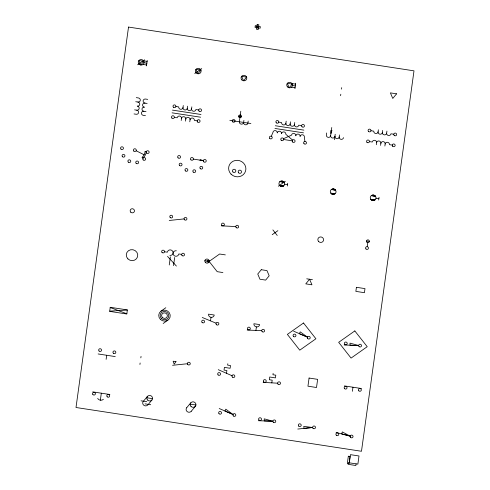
<?xml version="1.0" encoding="UTF-8"?>
<svg xmlns="http://www.w3.org/2000/svg" width="490" height="490" viewBox="0 0 490 490"><rect width="100%" height="100%" fill="white"/><g stroke="black" fill="none" stroke-linecap="round" stroke-linejoin="round"><path stroke-width="0.73" d="M100.346 400.208L101.314 393.188M146.486 65.899L147.233 60.46M106.122 359.341L106.685 355.262M139.919 364.468L140.128 362.992M140.832 357.859L141.04 356.389M181.22 120.479L181.502 118.439A2.168 2.058 16.4 0 0 179.64 116.069A2.168 2.058 16.4 0 0 177.221 117.784L174.36 117.343M187.566 106.189L187.284 108.223A2.168 2.058 16.4 0 1 184.859 109.938A2.168 2.058 16.4 0 1 183.003 107.567L183.285 105.534M185.502 121.134L185.784 119.095A2.168 2.052 16.4 0 0 183.922 116.73A2.168 2.052 16.4 0 0 181.502 118.439M169.258 264.98L170.385 256.827M189.783 121.79L190.065 119.75A2.168 2.052 16.4 0 0 188.203 117.386A2.168 2.052 16.4 0 0 185.784 119.095M198.701 109.974L195.847 109.54A2.168 2.058 16.4 0 1 193.428 111.248A2.168 2.058 16.4 0 1 191.566 108.884L191.847 106.845M173.54 265.635L174.667 257.483M210.529 320.821L211.012 317.312A2.891 2.738 16.4 0 1 208.532 314.151L214.24 315.027A2.891 2.738 16.4 0 1 211.012 317.312M240.798 111.23L239.347 121.759A2.168 2.052 16.4 0 0 241.203 124.123A2.168 2.052 16.4 0 0 243.628 122.414L243.91 120.375M248.191 121.036L247.909 123.07A2.168 2.058 16.4 0 1 245.49 124.785A2.168 2.058 16.4 0 1 243.628 122.414M226.515 373.264L226.888 370.544L224.034 370.103L224.408 367.39L230.116 368.266L230.496 365.546L227.642 365.111L227.826 363.752M255.915 330.395L256.399 326.885A2.891 2.738 16.4 0 1 253.918 323.731L259.633 324.607A2.891 2.738 16.4 0 1 256.399 326.885M290.46 121.82L290.178 123.86A2.168 2.058 16.4 0 1 287.753 125.569A2.168 2.058 16.4 0 1 285.897 123.204L286.178 121.165M294.931 88.659L295.678 83.227M301.595 125.612L298.741 125.171A2.168 2.058 16.4 0 1 296.321 126.886A2.168 2.058 16.4 0 1 294.459 124.515L294.741 122.482M287.324 185.998L287.697 183.285M271.815 382.892L272.195 380.173L269.341 379.738L269.714 377.018L275.423 377.894L275.796 375.175L272.942 374.74L273.132 373.38M326.64 132.955L326.358 134.995A2.168 2.058 16.4 0 0 328.22 137.359A2.168 2.058 16.4 0 0 330.646 135.65L331.767 127.498M334.456 139.705L335.203 134.266M340.599 95.709L340.801 94.239M341.512 89.119L341.714 87.649M343.49 137.623A2.168 2.052 16.4 0 1 341.065 139.332A2.168 2.052 16.4 0 1 339.209 136.961L339.484 134.928M376.308 144.728L376.59 142.688A2.168 2.058 16.4 0 0 374.728 140.324A2.168 2.058 16.4 0 0 372.308 142.033L369.454 141.598M382.653 130.438L382.372 132.478A2.168 2.058 16.4 0 1 379.952 134.187A2.168 2.058 16.4 0 1 378.09 131.822L378.372 129.783M380.589 145.383L380.871 143.35A2.168 2.058 16.4 0 0 379.009 140.979A2.168 2.058 16.4 0 0 376.59 142.688M367.206 246.678L367.77 242.599M384.871 146.038L385.152 144.005A2.168 2.058 16.4 0 0 383.29 141.635A2.168 2.058 16.4 0 0 380.871 143.35M393.788 134.229L390.934 133.788A2.168 2.058 16.4 0 1 388.515 135.503A2.168 2.058 16.4 0 1 386.653 133.133L386.935 131.093M378.672 200.006L379.052 197.292M352.396 391.296L352.959 387.223M349.309 462.811L350.436 454.659L358.999 455.976L357.878 464.128L348.317 462.676L348.09 464.312L355.856 465.5L356.083 463.871M271.344 136.232L272.973 132.325A2.168 2.052 16.4 0 1 275.398 130.61A2.168 2.052 16.4 0 1 277.254 132.98A2.168 2.052 16.4 0 1 279.68 131.271A2.168 2.052 16.4 0 1 281.536 133.635A2.168 2.052 16.4 0 1 283.961 131.926A2.168 2.052 16.4 0 1 285.817 134.291L292.555 140.067M147.368 396.471L143.288 401.396A2.891 2.738 16.4 0 0 143.846 405.267A2.891 2.738 16.4 0 0 147.882 404.875L151.992 399.956M186.678 407.76L190.757 402.835M191.296 411.239L195.381 406.314M137.647 64.772L144.648 59.835M194.744 73.531L201.745 68.588M278.302 186.237L285.296 181.294M160.971 311.15L165.816 307.726M272.207 234.686L277.891 230.674M163.152 323.504L167.996 320.086M280.004 181.643L280.746 181.178M280.458 181.71L281.572 181.018M280.917 181.778L282.105 181.037M281.376 181.851L282.534 181.129M281.83 181.919L282.901 181.251M282.289 181.992L283.22 181.41M282.742 182.06L283.496 181.588M283.202 182.133L283.747 181.79M279.741 185.63A2.891 2.738 16.4 0 0 284.574 184.583A2.891 2.738 16.4 0 0 281.089 181.079A2.891 2.738 16.4 0 0 279.741 185.63L280.274 185.379M280.029 185.888L280.727 185.453M280.305 186.071L281.187 185.52M280.611 186.237L281.64 185.594M280.96 186.371L282.099 185.661M281.37 186.476L282.559 185.735M281.866 186.518L283.012 185.802M282.559 186.439L283.471 185.869M331.693 189.569L332.735 188.913M332.153 189.636L333.329 188.901M332.606 189.704L333.782 188.969M333.065 189.777L334.168 189.085M333.519 189.844L334.499 189.232M333.978 189.918L334.793 189.41M334.431 189.985L335.05 189.599M334.891 190.059L335.276 189.814M331.124 193.513A2.891 2.738 16.4 0 0 335.956 192.466A2.891 2.738 16.4 0 0 332.471 188.962A2.891 2.738 16.4 0 0 331.124 193.513L331.503 193.238M331.332 193.703L331.963 193.305M331.595 193.893L332.416 193.379M331.889 194.065L332.875 193.446M332.22 194.212L333.335 193.519M332.612 194.322L333.788 193.587M333.071 194.389L334.247 193.66M333.672 194.371L334.701 193.728M371.585 195.682L372.584 195.063M372.045 195.755L373.209 195.026M372.498 195.822L373.68 195.087M372.957 195.896L374.078 195.192M373.411 195.963L374.415 195.339M373.87 196.037L374.715 195.504M374.323 196.104L374.979 195.7M374.783 196.172L375.211 195.908M371.034 199.583L371.396 199.357M371.261 199.798L371.855 199.424M371.518 199.994L372.308 199.497M371.806 200.165L372.768 199.565M372.13 200.318L373.227 199.632M372.51 200.435L373.68 199.706M372.957 200.514L374.14 199.773M373.527 200.514L374.593 199.846M283.514 138.676L291.532 135.167A2.168 2.052 16.4 0 1 293.951 133.458A2.168 2.052 16.4 0 1 295.813 135.822A2.168 2.052 16.4 0 1 298.232 134.113A2.168 2.052 16.4 0 1 300.094 136.477A2.168 2.052 16.4 0 1 302.514 134.768A2.168 2.052 16.4 0 1 304.376 137.139L304.884 141.377M312.577 427.494L304.076 428.389L303.745 426.374L312.577 427.494L297.791 429.044M169.24 220.469L184.032 218.92M172.572 365.289L187.358 363.745M109.711 311.15L127.357 310.041M203.368 160.64L200.085 160.659L200.226 159.636L203.368 160.64L193.379 159.109M358.637 345.493L350.05 345.217L349.976 343.129L358.637 345.493L344.127 345.003M272.875 421.204L264.294 420.928L264.214 418.834L272.875 421.204L258.371 420.714M247.211 330.101L261.721 330.591M221.29 225.841L235.77 226.558M263.142 382.372L277.603 383.198M256.968 26.031L258.653 26.289M256.729 27.759L258.414 28.016M143.539 60.821L147.11 61.366M291.973 83.582L295.556 84.133M144.005 62.738L146.859 63.179M292.45 85.505L295.305 85.94M143.037 64.441L146.608 64.992M291.47 87.202L295.054 87.753M370.954 130.726L373.809 131.167A2.168 2.058 16.4 0 0 375.665 133.531A2.168 2.058 16.4 0 0 378.09 131.822M136.287 97.626L138.431 97.957A2.168 2.058 16.4 0 1 140.293 100.321A2.168 2.058 16.4 0 1 137.868 102.03L135.73 101.706M147.71 99.378L145.567 99.047A2.168 2.058 16.4 0 0 143.147 100.762A2.168 2.058 16.4 0 0 145.003 103.127L147.147 103.451M278.755 122.108L281.609 122.549A2.168 2.058 16.4 0 0 283.471 124.913A2.168 2.058 16.4 0 0 285.897 123.204M175.861 106.477L178.721 106.912A2.168 2.058 16.4 0 0 180.577 109.276A2.168 2.058 16.4 0 0 183.003 107.567M238.667 116.106L241.521 116.54M275.337 125.746L303.886 130.126M172.443 110.115L200.992 114.489M392.288 145.095L389.434 144.66A2.168 2.058 16.4 0 0 387.578 142.296A2.168 2.058 16.4 0 0 385.152 144.005M229.828 120.301L250.88 123.529M274.964 128.466L303.512 132.845M172.07 112.829L200.618 117.208M145.003 103.127A2.168 2.058 16.4 0 0 142.584 104.836A2.168 2.058 16.4 0 0 144.44 107.2A2.168 2.058 16.4 0 0 142.02 108.909A2.168 2.058 16.4 0 0 143.882 111.279L146.02 111.604M134.603 109.858L136.741 110.183A2.168 2.058 16.4 0 1 138.603 112.547A2.168 2.058 16.4 0 1 136.183 114.262L134.04 113.931M197.201 120.846L194.346 120.405A2.168 2.052 16.4 0 0 192.484 118.041A2.168 2.052 16.4 0 0 190.065 119.75M145.457 115.683L143.319 115.352A2.168 2.058 16.4 0 1 141.457 112.988A2.168 2.058 16.4 0 1 143.882 111.279M283.643 139.509L292.205 140.82M145.132 151.361L146.204 151.526M279.925 181.631L284.175 182.28M331.307 189.507L335.564 190.163M371.273 195.639L375.53 196.288M284.653 184.203L287.507 184.638M376.008 198.211L378.862 198.652M279.423 185.251L283.679 185.906M330.805 193.127L335.062 193.783M370.777 199.258L375.028 199.914M366.526 241.025L369.38 241.46M225.339 254.886L219.63 254.01L209.941 260.845L207.086 260.411M164.524 251.762L167.378 252.203A2.891 2.738 16.4 0 1 170.612 249.925A2.891 2.738 16.4 0 1 173.086 253.079A2.891 2.738 16.4 0 1 169.859 255.357M181.655 254.39L178.801 253.955A2.891 2.738 16.4 0 1 175.567 256.233A2.891 2.738 16.4 0 1 173.086 253.079A2.891 2.738 16.4 0 1 176.32 250.794M204.851 260.76L209.132 261.415M206.896 261.77L209.751 262.205L217.193 271.674L222.901 272.55M306.716 278.81L312.424 279.686M344.397 385.906L361.522 388.533M98.116 353.952L115.248 356.579M190.212 404.14L195.927 405.01M146.822 397.776L152.531 398.652M92.751 391.871L109.883 394.499M141.059 400.82L146.767 401.696M145.016 403.858L150.724 404.734M336.115 432.48L350.191 436.137L342.271 431.917L341.751 433.92L350.191 436.137M110.213 307.53L126.837 313.778M202.248 317.465L216.035 323.167M307.401 337.12L299.372 333.69L300.229 331.859L307.401 337.12L293.645 331.191M232.977 414.448L224.947 411.018L225.81 409.187L232.977 414.448L219.22 408.525M218.264 369.68L232.003 375.72M136.22 150.804L144.17 154.797M142.112 157.376L142.988 158.086M167.531 256.386L176.394 266.07M272.869 229.902L277.23 235.451M136.741 110.183A2.168 2.058 16.4 0 0 139.166 108.474A2.168 2.058 16.4 0 0 137.304 106.103A2.168 2.058 16.4 0 0 139.73 104.395A2.168 2.058 16.4 0 0 137.868 102.03M191.566 108.884A2.168 2.058 16.4 0 1 189.14 110.593A2.168 2.058 16.4 0 1 187.284 108.223M294.459 124.515A2.168 2.058 16.4 0 1 292.034 126.23A2.168 2.058 16.4 0 1 290.178 123.86M339.209 136.961A2.168 2.058 16.4 0 1 336.783 138.676A2.168 2.058 16.4 0 1 334.921 136.306M334.921 136.306A2.168 2.052 16.4 0 1 332.502 138.015A2.168 2.052 16.4 0 1 330.64 135.65M386.659 133.133A2.168 2.058 16.4 0 1 384.234 134.848A2.168 2.058 16.4 0 1 382.372 132.478M146.326 151.459A11.442 10.847 16.4 0 1 143.074 158.037M145.126 151.361A10.357 9.818 16.4 0 1 142.143 157.315M103.39 399.289A3.614 3.424 16.4 0 1 97.681 398.413M191.272 411.239A2.891 2.738 16.4 0 1 187.235 411.631A2.891 2.738 16.4 0 1 186.702 407.76M128.521 27.066L76.005 407.496L361.479 451.272L413.995 70.842L128.521 27.066M110.244 307.304L109.68 311.377L126.806 314.004L127.369 309.925L110.244 307.304M255.241 25.866L255.033 27.397L260.135 28.181L260.349 26.65L255.241 25.866M257.177 24.5L256.515 29.29L258.199 29.553L258.861 24.757L257.177 24.5M309.074 378.041L307.947 386.194L316.509 387.504L317.636 379.352L309.074 378.041M356.42 287.299L355.856 291.379L364.419 292.689L364.983 288.616L356.42 287.299M348.335 456.227L347.349 463.362L349.064 463.626L350.044 456.49L348.335 456.227M331.877 130.64L330.921 133.611L330.811 130.475L331.877 130.64M175.99 361.651L174.183 364.15L173.135 361.216L175.99 361.651M261.262 269.721L257.752 274.033L259.951 279.227L265.66 280.102L269.169 275.784L266.97 270.59L261.262 269.721M143.809 61.324L140.771 65.023L138.866 60.564L143.809 61.324M200.906 70.076L197.868 73.776L195.957 69.323L200.906 70.076M246.58 77.083L243.542 80.776L241.637 76.324L246.58 77.083M292.254 84.084L289.223 87.784L287.312 83.331L292.254 84.084M396.575 93.829L392.778 98.447L390.389 92.879L396.575 93.829M309.57 279.245L305.772 283.863L311.959 284.812L309.57 279.245M303.518 322.996L287.373 334.394L299.77 350.166L315.915 338.774L303.518 322.996M354.821 330.921L338.67 342.32L351.067 358.092L367.218 346.693L354.821 330.921M139.087 64.172A2.891 2.738 16.4 0 0 143.919 63.124A2.891 2.738 16.4 0 0 140.434 59.621A2.891 2.738 16.4 0 0 139.087 64.172M196.184 72.924A2.891 2.738 16.4 0 0 201.016 71.877A2.891 2.738 16.4 0 0 197.531 68.373A2.891 2.738 16.4 0 0 196.184 72.924M241.858 79.925A2.891 2.738 16.4 0 0 246.691 78.884A2.891 2.738 16.4 0 0 243.205 75.374A2.891 2.738 16.4 0 0 241.858 79.925M287.538 86.932A2.891 2.738 16.4 0 0 292.365 85.885A2.891 2.738 16.4 0 0 288.886 82.381A2.891 2.738 16.4 0 0 287.538 86.932M173.405 107.188A1.446 1.372 16.4 0 0 175.824 106.667A1.446 1.372 16.4 0 0 174.079 104.915A1.446 1.372 16.4 0 0 173.405 107.188M199.099 111.126A1.446 1.372 16.4 0 0 201.513 110.605A1.446 1.372 16.4 0 0 199.773 108.854A1.446 1.372 16.4 0 0 199.099 111.126M171.904 118.059A1.446 1.372 16.4 0 0 174.324 117.533A1.446 1.372 16.4 0 0 172.578 115.781A1.446 1.372 16.4 0 0 171.904 118.059M197.599 121.998A1.446 1.372 16.4 0 0 200.012 121.477A1.446 1.372 16.4 0 0 198.272 119.719A1.446 1.372 16.4 0 0 197.599 121.998M232.603 121.814A1.446 1.372 16.4 0 0 235.022 121.3A1.446 1.372 16.4 0 0 233.283 119.542A1.446 1.372 16.4 0 0 232.603 121.814M239.065 117.251A1.446 1.372 16.4 0 0 241.478 116.736A1.446 1.372 16.4 0 0 239.745 114.979A1.446 1.372 16.4 0 0 239.065 117.251M269.769 138.468A1.446 1.372 16.4 0 0 272.183 137.947A1.446 1.372 16.4 0 0 270.443 136.196A1.446 1.372 16.4 0 0 269.769 138.468M292.604 141.971A1.446 1.372 16.4 0 0 295.023 141.451A1.446 1.372 16.4 0 0 293.277 139.699A1.446 1.372 16.4 0 0 292.604 141.971M281.187 140.22A1.446 1.372 16.4 0 0 283.6 139.699A1.446 1.372 16.4 0 0 281.86 137.947A1.446 1.372 16.4 0 0 281.187 140.22M304.027 143.723A1.446 1.372 16.4 0 0 306.44 143.203A1.446 1.372 16.4 0 0 304.7 141.451A1.446 1.372 16.4 0 0 304.027 143.723M276.299 122.825A1.446 1.372 16.4 0 0 278.718 122.298A1.446 1.372 16.4 0 0 276.973 120.546A1.446 1.372 16.4 0 0 276.299 122.825M301.993 126.763A1.446 1.372 16.4 0 0 304.406 126.242A1.446 1.372 16.4 0 0 302.667 124.485A1.446 1.372 16.4 0 0 301.993 126.763M368.492 131.442A1.446 1.372 16.4 0 0 370.912 130.916A1.446 1.372 16.4 0 0 369.166 129.164A1.446 1.372 16.4 0 0 368.492 131.442M394.187 135.381A1.446 1.372 16.4 0 0 396.606 134.854A1.446 1.372 16.4 0 0 394.86 133.102A1.446 1.372 16.4 0 0 394.187 135.381M366.992 142.308A1.446 1.372 16.4 0 0 369.411 141.788A1.446 1.372 16.4 0 0 367.665 140.036A1.446 1.372 16.4 0 0 366.992 142.308M392.686 146.247A1.446 1.372 16.4 0 0 395.105 145.726A1.446 1.372 16.4 0 0 393.36 143.974A1.446 1.372 16.4 0 0 392.686 146.247M146.669 153.033A1.446 1.372 16.4 0 0 149.089 152.513A1.446 1.372 16.4 0 0 147.343 150.761A1.446 1.372 16.4 0 0 146.669 153.033M143.172 159.899A1.446 1.372 16.4 0 0 145.591 159.379A1.446 1.372 16.4 0 0 143.846 157.621A1.446 1.372 16.4 0 0 143.172 159.899M136.14 163.329A1.446 1.372 16.4 0 0 138.554 162.809A1.446 1.372 16.4 0 0 136.814 161.057A1.446 1.372 16.4 0 0 136.14 163.329M128.288 162.129A1.446 1.372 16.4 0 0 130.708 161.602A1.446 1.372 16.4 0 0 128.962 159.85A1.446 1.372 16.4 0 0 128.288 162.129M122.476 156.727A1.446 1.372 16.4 0 0 124.889 156.2A1.446 1.372 16.4 0 0 123.149 154.448A1.446 1.372 16.4 0 0 122.476 156.727M120.981 149.095A1.446 1.372 16.4 0 0 123.394 148.574A1.446 1.372 16.4 0 0 121.655 146.822A1.446 1.372 16.4 0 0 120.981 149.095M133.825 151.067A1.446 1.372 16.4 0 0 136.238 150.546A1.446 1.372 16.4 0 0 134.499 148.788A1.446 1.372 16.4 0 0 133.825 151.067M203.767 161.792A1.446 1.372 16.4 0 0 206.18 161.271A1.446 1.372 16.4 0 0 204.44 159.513A1.446 1.372 16.4 0 0 203.767 161.792M200.269 168.652A1.446 1.372 16.4 0 0 202.682 168.131A1.446 1.372 16.4 0 0 200.943 166.38A1.446 1.372 16.4 0 0 200.269 168.652M193.238 172.082A1.446 1.372 16.4 0 0 195.651 171.561A1.446 1.372 16.4 0 0 193.905 169.81A1.446 1.372 16.4 0 0 193.238 172.082M185.385 170.881A1.446 1.372 16.4 0 0 187.799 170.361A1.446 1.372 16.4 0 0 186.059 168.603A1.446 1.372 16.4 0 0 185.385 170.881M179.573 165.479A1.446 1.372 16.4 0 0 181.986 164.959A1.446 1.372 16.4 0 0 180.246 163.207A1.446 1.372 16.4 0 0 179.573 165.479M178.072 157.854A1.446 1.372 16.4 0 0 180.492 157.327A1.446 1.372 16.4 0 0 178.746 155.575A1.446 1.372 16.4 0 0 178.072 157.854M190.916 159.82A1.446 1.372 16.4 0 0 193.336 159.299A1.446 1.372 16.4 0 0 191.59 157.547A1.446 1.372 16.4 0 0 190.916 159.82M231.078 174.171A8.673 8.22 16.4 0 0 245.576 171.035A8.673 8.22 16.4 0 0 235.12 160.518A8.673 8.22 16.4 0 0 231.078 174.171M232.946 171.966A1.684 1.599 16.4 0 0 235.764 171.353A1.684 1.599 16.4 0 0 233.73 169.307A1.684 1.599 16.4 0 0 232.946 171.966M238.655 172.835A1.684 1.599 16.4 0 0 241.472 172.229A1.684 1.599 16.4 0 0 239.439 170.183A1.684 1.599 16.4 0 0 238.655 172.835M371.089 199.638A2.891 2.738 16.4 0 0 375.922 198.591A2.891 2.738 16.4 0 0 372.437 195.087A2.891 2.738 16.4 0 0 371.089 199.638M130.769 212.188A2.168 2.058 16.4 0 0 134.389 211.404A2.168 2.058 16.4 0 0 131.779 208.777A2.168 2.058 16.4 0 0 130.769 212.188M170.202 217.548A1.446 1.372 16.4 0 0 172.615 217.021A1.446 1.372 16.4 0 0 170.875 215.269A1.446 1.372 16.4 0 0 170.202 217.548M184.473 219.734A1.446 1.372 16.4 0 0 186.892 219.214A1.446 1.372 16.4 0 0 185.147 217.462A1.446 1.372 16.4 0 0 184.473 219.734M221.909 225.406A1.446 1.372 16.4 0 0 224.322 224.886A1.446 1.372 16.4 0 0 222.583 223.128A1.446 1.372 16.4 0 0 221.909 225.406M236.18 227.593A1.446 1.372 16.4 0 0 238.599 227.072A1.446 1.372 16.4 0 0 236.854 225.32A1.446 1.372 16.4 0 0 236.18 227.593M318.665 241.546A2.891 2.738 16.4 0 0 323.498 240.504A2.891 2.738 16.4 0 0 320.013 236.995A2.891 2.738 16.4 0 0 318.665 241.546M366.924 242.17A1.446 1.372 16.4 0 0 369.338 241.656A1.446 1.372 16.4 0 0 367.604 239.898A1.446 1.372 16.4 0 0 366.924 242.17M365.987 248.969A1.446 1.372 16.4 0 0 368.407 248.448A1.446 1.372 16.4 0 0 366.661 246.697A1.446 1.372 16.4 0 0 365.987 248.969M127.902 258.873A5.782 5.482 16.4 0 0 137.561 256.785A5.782 5.482 16.4 0 0 130.591 249.771A5.782 5.482 16.4 0 0 127.902 258.873M162.068 252.479A1.446 1.372 16.4 0 0 164.481 251.958A1.446 1.372 16.4 0 0 162.741 250.2A1.446 1.372 16.4 0 0 162.068 252.479M182.053 255.541A1.446 1.372 16.4 0 0 184.467 255.021A1.446 1.372 16.4 0 0 182.721 253.269A1.446 1.372 16.4 0 0 182.053 255.541M205.445 262.481A2.168 2.058 16.4 0 0 209.071 261.709A2.168 2.058 16.4 0 0 206.462 259.075A2.168 2.058 16.4 0 0 205.445 262.481M161.394 318.414A4.337 4.11 16.4 0 0 168.64 316.846A4.337 4.11 16.4 0 0 163.415 311.591A4.337 4.11 16.4 0 0 161.394 318.414M160.365 319.351A5.782 5.482 16.4 0 0 170.024 317.257A5.782 5.482 16.4 0 0 163.06 310.25A5.782 5.482 16.4 0 0 160.365 319.351M162.423 317.483A2.891 2.738 16.4 0 0 167.255 316.436A2.891 2.738 16.4 0 0 163.77 312.932A2.891 2.738 16.4 0 0 162.423 317.483M202.113 322.469A1.446 1.372 16.4 0 0 204.526 321.948A1.446 1.372 16.4 0 0 202.787 320.191A1.446 1.372 16.4 0 0 202.113 322.469M216.384 324.656A1.446 1.372 16.4 0 0 218.803 324.135A1.446 1.372 16.4 0 0 217.058 322.383A1.446 1.372 16.4 0 0 216.384 324.656M247.86 329.439A1.446 1.372 16.4 0 0 250.274 328.919A1.446 1.372 16.4 0 0 248.534 327.167A1.446 1.372 16.4 0 0 247.86 329.439M262.132 331.632A1.446 1.372 16.4 0 0 264.545 331.105A1.446 1.372 16.4 0 0 262.805 329.354A1.446 1.372 16.4 0 0 262.132 331.632M99.078 351.024A1.446 1.372 16.4 0 0 101.497 350.503A1.446 1.372 16.4 0 0 99.752 348.751A1.446 1.372 16.4 0 0 99.078 351.024M113.355 353.216A1.446 1.372 16.4 0 0 115.769 352.69A1.446 1.372 16.4 0 0 114.023 350.938A1.446 1.372 16.4 0 0 113.355 353.216M293.479 336.422A1.446 1.372 16.4 0 0 295.893 335.895A1.446 1.372 16.4 0 0 294.153 334.143A1.446 1.372 16.4 0 0 293.479 336.422M307.751 338.608A1.446 1.372 16.4 0 0 310.17 338.088A1.446 1.372 16.4 0 0 308.424 336.336A1.446 1.372 16.4 0 0 307.751 338.608M344.776 344.348A1.446 1.372 16.4 0 0 347.196 343.821A1.446 1.372 16.4 0 0 345.45 342.069A1.446 1.372 16.4 0 0 344.776 344.348M359.054 346.534A1.446 1.372 16.4 0 0 361.467 346.014A1.446 1.372 16.4 0 0 359.727 344.256A1.446 1.372 16.4 0 0 359.054 346.534M187.805 364.554A1.446 1.372 16.4 0 0 190.218 364.033A1.446 1.372 16.4 0 0 188.479 362.282A1.446 1.372 16.4 0 0 187.805 364.554M232.37 377.098A1.446 1.372 16.4 0 0 234.784 376.577A1.446 1.372 16.4 0 0 233.044 374.826A1.446 1.372 16.4 0 0 232.37 377.098M218.099 374.911A1.446 1.372 16.4 0 0 220.512 374.391A1.446 1.372 16.4 0 0 218.773 372.633A1.446 1.372 16.4 0 0 218.099 374.911M263.761 381.937A1.446 1.372 16.4 0 0 266.174 381.416A1.446 1.372 16.4 0 0 264.435 379.664A1.446 1.372 16.4 0 0 263.761 381.937M278.032 384.129A1.446 1.372 16.4 0 0 280.452 383.603A1.446 1.372 16.4 0 0 278.706 381.851A1.446 1.372 16.4 0 0 278.032 384.129M344.574 388.644A1.446 1.372 16.4 0 0 346.987 388.123A1.446 1.372 16.4 0 0 345.248 386.365A1.446 1.372 16.4 0 0 344.574 388.644M358.845 390.83A1.446 1.372 16.4 0 0 361.265 390.31A1.446 1.372 16.4 0 0 359.519 388.558A1.446 1.372 16.4 0 0 358.845 390.83M92.928 394.609A1.446 1.372 16.4 0 0 95.348 394.089A1.446 1.372 16.4 0 0 93.602 392.337A1.446 1.372 16.4 0 0 92.928 394.609M107.206 396.802A1.446 1.372 16.4 0 0 109.619 396.275A1.446 1.372 16.4 0 0 107.88 394.524A1.446 1.372 16.4 0 0 107.206 396.802M147.613 400.073A2.891 2.738 16.4 0 0 152.451 399.044A2.891 2.738 16.4 0 0 148.978 395.522A2.891 2.738 16.4 0 0 147.613 400.073M191.002 406.43A2.891 2.738 16.4 0 0 195.841 405.401A2.891 2.738 16.4 0 0 192.368 401.886A2.891 2.738 16.4 0 0 191.002 406.43M233.326 415.937A1.446 1.372 16.4 0 0 235.745 415.416A1.446 1.372 16.4 0 0 234 413.664A1.446 1.372 16.4 0 0 233.326 415.937M219.055 413.75A1.446 1.372 16.4 0 0 221.468 413.229A1.446 1.372 16.4 0 0 219.728 411.478A1.446 1.372 16.4 0 0 219.055 413.75M259.014 420.053A1.446 1.372 16.4 0 0 261.433 419.532A1.446 1.372 16.4 0 0 259.688 417.78A1.446 1.372 16.4 0 0 259.014 420.053M273.291 422.245A1.446 1.372 16.4 0 0 275.705 421.719A1.446 1.372 16.4 0 0 273.965 419.967A1.446 1.372 16.4 0 0 273.291 422.245M298.747 426.116A1.446 1.372 16.4 0 0 301.166 425.596A1.446 1.372 16.4 0 0 299.421 423.844A1.446 1.372 16.4 0 0 298.747 426.116M313.024 428.309A1.446 1.372 16.4 0 0 315.438 427.782A1.446 1.372 16.4 0 0 313.698 426.031A1.446 1.372 16.4 0 0 313.024 428.309M336.299 435.218A1.446 1.372 16.4 0 0 338.713 434.691A1.446 1.372 16.4 0 0 336.967 432.94A1.446 1.372 16.4 0 0 336.299 435.218M350.571 437.405A1.446 1.372 16.4 0 0 352.984 436.884A1.446 1.372 16.4 0 0 351.244 435.126A1.446 1.372 16.4 0 0 350.571 437.405"/></g></svg>
